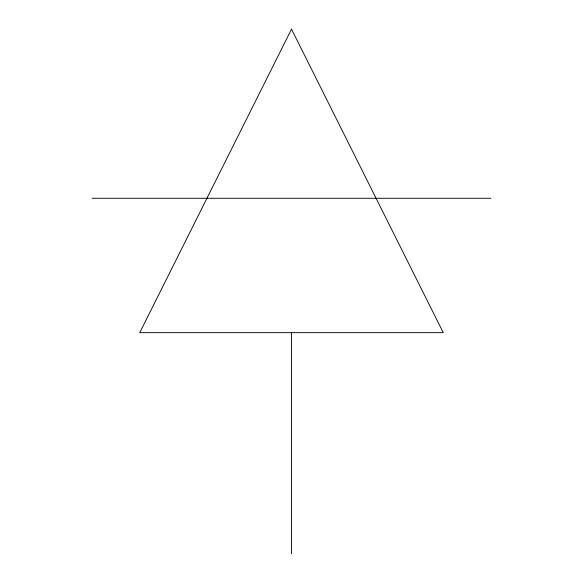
<?xml version="1.0" encoding="UTF-8"?>
<svg xmlns="http://www.w3.org/2000/svg" width="583" height="583" viewBox="0 0 583 583"><rect width="100%" height="100%" fill="white"/><g stroke="black" fill="none" stroke-linecap="round" stroke-linejoin="round"><path stroke-width="0.87" d="M92.216 198.271L490.784 198.271M291.5 332.653L291.5 553.85M291.5 29.15L139.745 332.653L443.255 332.653L291.5 29.15"/></g></svg>
